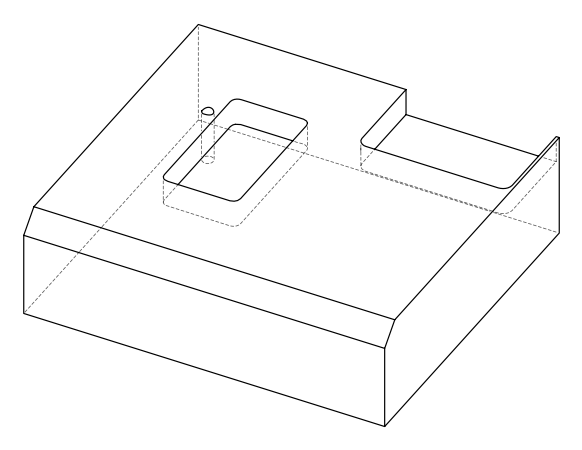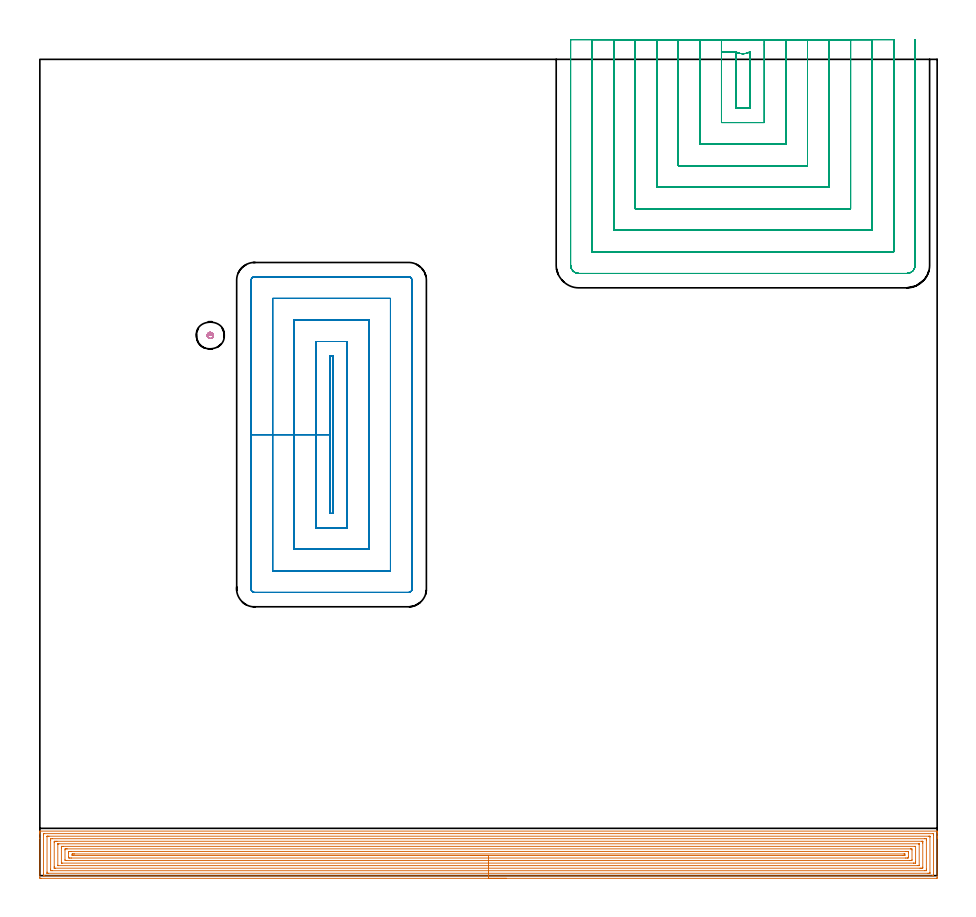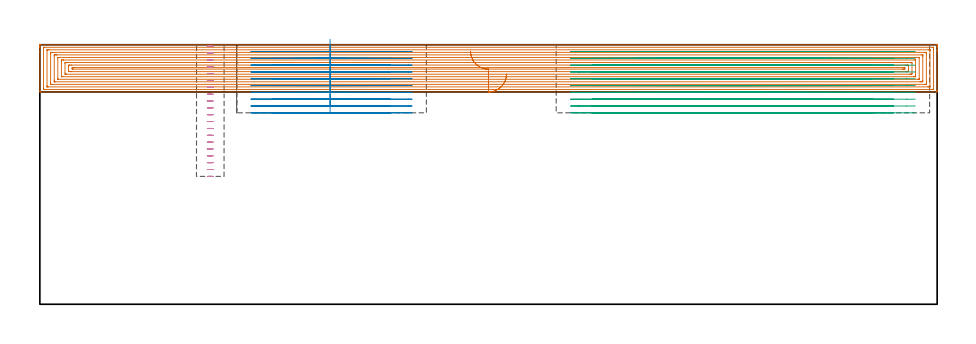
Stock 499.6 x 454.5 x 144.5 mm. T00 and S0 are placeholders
(PLAN: 4 operations, 2 tool changes, 156.6 min)
(1 AREA_MILL | FG_CHAMFER_SURFACE | UGT0205_001 | 40.26 min | 172778 mm3)
(2 MILL_RECTANGULAR_POCKET | POCKET_RECTANGULAR_STRAIGHT | NXT0201_012 | Follow Part, ap 4, ae 75% | 36.44 min | 764168 mm3)
(3 MILL_SLOT | SLOT_PARTIAL_RECTANGULAR | NXT0201_012 | Follow Part, ap 4, ae 75% | 78.58 min | 999688 mm3)
(4 MILL_BLIND_HOLE_FROM_SOLID_MATERIAL | STEP1POCKET | NXT0201_011 | Spiral | 1.31 min | 13668 mm3)
(TOOL UGT0205_001 | Chamfer Mill 20 x 3 x 45 deg. | D20 FL50 Z2)
(TOOL NXT0201_012 | ENDMILL 16mm [2P460-1600-NA 1630] | D16 FL38 Z6)
(TOOL NXT0201_011 | ENDMILL 12mm [2P460-1200-NA 1630] | D12 FL38 Z6)
(OP 1 AREA_MILL)
G17 G21 G94 G90
T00 M6
G54
G17 G0 G90 X259.8 Y-1.5 S1061 M3
G43 Z154.5 H0
Z128.2
G94 G1 X259.762 Z127.328 F250.
X259.648 Z126.464
X259.459 Z125.612
X259.197 Z124.78
X258.863 Z123.974
X258.46 Z123.2
X257.991 Z122.464
X257.46 Z121.772
X256.871 Z121.129
X256.228 Z120.54
X255.536 Z120.008
X254.8 Z119.54
X254.026 Z119.137
X253.22 Z118.803
X252.388 Z118.541
X251.536 Z118.352
X250.672 Z118.238
X249.8 Z118.2
X0.615
X0.349 Y-1.497 Z118.202
X0.01 Y-1.492 Z118.206
X0. Y-1.148 Z118.549
Y20.871 Z140.566
Y23.275 Z142.97
Y23.95 Z143.649
Y24.325 Z144.024
X0.007 Y24.733 Z144.425
X0.01 Y24.797 Z144.488
X0.168 Y24.8 Z144.5
X499.432
X499.59 Y24.797 Z144.488
X499.593 Y24.733 Z144.425
X499.6 Y24.324 Z144.024
Y23.95 Z143.649
Y23.275 Z142.97
Y22.044 Z141.741
Y21.487 Z141.181
Y20.871 Z140.566
Y-0.869 Z118.828
X499.598 Y-1.15 Z118.547
X499.59 Y-1.492 Z118.206
X499.249 Y-1.499 Z118.199
X249.8 Y-1.5 Z118.2
Y-0.086 Z119.614
X2.401 Y-0.085 Z119.615
X2.291
X2.071 Y-0.081 Z119.619
X2.015 Y-0.079 Z119.621
X2.01 Y-0.066 Z119.634
X2.005 Y-0.032 Z119.668
X2.002 Y0.025 Z119.725
X2. Y0.426 Z120.126
Y0.919 Z120.619
X2.001 Y22.781 Z142.481
X2.008 Y23.275 Z142.975
X2.01 Y23.369 Z143.069
X2.181 Y23.379 Z143.079
X2.293 Y23.384 Z143.084
X2.401 Y23.385 Z143.085
X497.199
X497.309 Y23.384 Z143.084
X497.529 Y23.38 Z143.08
X497.585 Y23.379 Z143.079
X497.59 Y23.366 Z143.066
X497.595 Y23.332 Z143.032
X497.598 Y23.275 Z142.975
X497.6 Y22.874 Z142.574
Y22.381 Z142.081
X497.599 Y0.518 Z120.218
X497.592 Y0.025 Z119.725
X497.59 Y-0.069 Z119.631
X497.419 Y-0.079 Z119.621
X497.307 Y-0.084 Z119.616
X497.199 Y-0.085 Z119.615
X249.8 Y-0.086 Z119.614
Y1.328 Z121.028
X4.671 Y1.329 Z121.029
X4.188 Y1.332 Z121.032
X4.028 Y1.335 Z121.035
X4.01 Y1.339 Z121.039
X4.005 Y1.4 Z121.1
X4.002 Y1.5 Z121.2
X4. Y2.001 Z121.701
X4.001 Y21.673 Z141.373
X4.009 Y21.862 Z141.562
X4.016 Y21.965 Z141.665
X4.067 Y21.967 Z141.667
X4.188 Y21.97 Z141.67
X4.597 Y21.971 Z141.671
X5.081
X494.929
X495.412 Y21.968 Z141.668
X495.572 Y21.965 Z141.665
X495.59 Y21.961 Z141.661
X495.594 Y21.9 Z141.6
X495.598 Y21.8 Z141.5
X495.6 Y21.674 Z141.374
Y21.487 Z141.187
X495.599 Y1.627 Z121.327
X495.591 Y1.438 Z121.138
X495.584 Y1.335 Z121.035
X495.533 Y1.333 Z121.033
X495.412 Y1.33 Z121.03
X495.003 Y1.329 Z121.029
X494.519 Y1.328 Z121.028
X249.8
Y2.743 Z122.443
X6.832
X6.018 Y2.75 Z122.45
X6. Y3.576 Z123.276
Y19.698 Z139.398
X6.016 Y20.55 Z140.25
X6.867 Y20.557 Z140.257
X492.768
X493.582 Y20.55 Z140.25
X493.6 Y19.724 Z139.424
Y3.602 Z123.302
X493.584 Y2.75 Z122.45
X492.733 Y2.743 Z122.443
X249.8
Y4.157 Z123.857
X8.653
X8.097 Y4.159 Z123.859
X8.027 Y4.161 Z123.861
X8.02 Y4.163 Z123.863
X8.01 Y4.181 Z123.881
X8.003 Y4.253 Z123.953
X8.001 Y4.496 Z124.196
X8. Y5.15 Z124.85
X8.001 Y18.563 Z138.263
X8.004 Y18.804 Z138.504
X8.01 Y19.124 Z138.824
X8.321 Y19.136 Z138.836
X8.653 Y19.139 Z138.839
X9.208 Y19.143 Z138.843
X9.546
X490.947
X491.503 Y19.141 Z138.841
X491.573 Y19.139 Z138.839
X491.58 Y19.137 Z138.837
X491.59 Y19.119 Z138.819
X491.597 Y19.047 Z138.747
X491.599 Y18.804 Z138.504
X491.6 Y18.15 Z137.85
X491.599 Y4.737 Z124.437
X491.596 Y4.496 Z124.196
X491.59 Y4.176 Z123.876
X491.279 Y4.164 Z123.864
X490.947 Y4.16 Z123.86
X490.392 Y4.157 Z123.857
X490.054
X249.8
Y5.571 Z125.271
X10.259
X10.073 Y5.573 Z125.273
X10.027 Y5.576 Z125.276
X10.012 Y5.578 Z125.278
X10.008 Y5.59 Z125.29
X10.005 Y5.632 Z125.332
X10.001 Y5.83 Z125.53
Y17.454 Z137.154
X10.005 Y17.602 Z137.302
X10.01 Y17.713 Z137.413
X10.084 Y17.722 Z137.422
X10.44 Y17.727 Z137.427
X10.621 Y17.728 Z137.428
X489.341 Y17.729 Z137.429
X489.527 Y17.727 Z137.427
X489.573 Y17.724 Z137.424
X489.588 Y17.722 Z137.422
X489.592 Y17.71 Z137.41
X489.595 Y17.668 Z137.368
X489.599 Y17.47 Z137.17
Y5.846 Z125.546
X489.595 Y5.698 Z125.398
X489.59 Y5.586 Z125.286
X489.516 Y5.578 Z125.278
X489.16 Y5.573 Z125.273
X488.979 Y5.572 Z125.272
X249.8 Y5.571 Z125.271
Y6.985 Z126.685
X12.419 Y6.986 Z126.686
X12.226 Y6.987 Z126.687
X12.034 Y6.991 Z126.691
X12.015 Y6.992 Z126.692
X12.01 Y7.004 Z126.704
X12.005 Y7.043 Z126.743
X12.001 Y7.103 Z126.803
X12. Y15.453 Z135.153
X12.002 Y16.121 Z135.821
X12.005 Y16.234 Z135.934
X12.01 Y16.29 Z135.99
X12.014 Y16.308 Z136.008
X12.037 Y16.31 Z136.01
X12.226 Y16.312 Z136.012
X12.926 Y16.314 Z136.014
X13.119 Y16.315 Z136.015
X487.181 Y16.314 Z136.014
X487.374 Y16.313 Z136.013
X487.566 Y16.309 Z136.009
X487.585 Y16.308 Z136.008
X487.59 Y16.295 Z135.995
X487.595 Y16.257 Z135.957
X487.599 Y16.197 Z135.897
X487.6 Y7.847 Z127.547
X487.598 Y7.179 Z126.879
X487.595 Y7.066 Z126.766
X487.59 Y7.01 Z126.71
X487.586 Y6.992 Z126.692
X487.563 Y6.99 Z126.69
X487.374 Y6.988 Z126.688
X486.674 Y6.985 Z126.685
X486.481
X249.8
Y8.4 Z128.1
X14.905
X14.577 Y8.401 Z128.101
X14.012 Y8.407 Z128.107
X14. Y8.979 Z128.679
Y14.345 Z134.045
X14.012 Y14.893 Z134.593
X14.341 Y14.898 Z134.598
X14.905 Y14.9 Z134.6
X15.231
X484.695
X485.022 Y14.899 Z134.599
X485.588 Y14.893 Z134.593
X485.6 Y14.321 Z134.021
Y8.955 Z128.655
X485.588 Y8.407 Z128.107
X485.259 Y8.402 Z128.102
X484.695 Y8.4 Z128.1
X484.369
X249.8
Y9.814 Z129.514
X17.632
X16.737 Y9.816 Z129.516
X16.691 Y9.818 Z129.518
X16.01 Y9.861 Z129.561
X16.001 Y10.553 Z130.253
Y12.544 Z132.244
X16.004 Y13.232 Z132.932
X16.01 Y13.438 Z133.138
X16.647 Y13.483 Z133.183
X16.691 Y13.484 Z133.184
X17.537 Y13.486 Z133.186
X481.968
X482.863 Y13.484 Z133.184
X482.908 Y13.482 Z133.182
X483.59 Y13.438 Z133.138
X483.599 Y12.747 Z132.447
Y10.756 Z130.456
X483.596 Y10.067 Z129.767
X483.59 Y9.861 Z129.561
X482.953 Y9.817 Z129.517
X482.908 Y9.816 Z129.516
X482.063 Y9.814 Z129.514
X249.8
Y11.228 Z130.928
X18.478
X18.005 Y11.229 Z130.929
X18.004 Y11.23 Z130.93
X18.001 Y11.233 Z130.933
Y11.65 Z131.35
X18.003 Y11.889 Z131.589
X18.006 Y12.008 Z131.708
X18.01 Y12.062 Z131.762
X18.063 Y12.065 Z131.765
X18.478 Y12.07 Z131.77
X18.95 Y12.072 Z131.772
X19.371
X481.122
X481.595 Y12.071 Z131.771
X481.596 Y12.07 Z131.77
X481.599 Y12.067 Z131.767
Y11.65 Z131.35
X481.597 Y11.411 Z131.111
X481.594 Y11.291 Z130.991
X481.59 Y11.238 Z130.938
X481.537 Y11.235 Z130.935
X481.122 Y11.23 Z130.93
X480.65 Y11.228 Z130.928
X480.229
X249.8
X248.928 Z130.966
X248.063 Z131.08
X247.212 Z131.269
X246.38 Z131.531
X245.574 Z131.865
X244.8 Z132.268
X244.064 Z132.736
X243.372 Z133.268
X242.729 Z133.857
X242.14 Z134.5
X241.608 Z135.192
X241.14 Z135.928
X240.737 Z136.702
X240.403 Z137.508
X240.141 Z138.34
X239.952 Z139.191
X239.838 Z140.056
X239.8 Z140.928
G0 Z154.5
M5
M2
(OP 2 MILL_RECTANGULAR_POCKET)
G17 G21 G94 G90
T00 M6
G54
G17 G0 G90 X161.6 Y270.891 S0 M3
G43 Z154.5 H1
Z147.5
G94 G1 Y245.55 Z140.71 F250.
Y201.7 F500.
X163.2
Y289.4
X161.6
Y245.55
X153.6
Y193.7
X171.2
Y297.4
X153.6
Y245.55
X141.6
Y181.7
X183.2
Y309.4
X141.6
Y245.55
X129.6
Y169.7
X195.2
Y321.4
X129.6
Y245.55
X117.6
Y159.6
G3 X119.5 Y157.7 R1.9
G1 X205.3
G3 X207.2 Y159.6 R1.9
G1 Y331.5
G3 X205.3 Y333.4 R1.9
G1 X119.5
G3 X117.6 Y331.5 R1.9
G1 Y245.55
Y244.55
G0 X161.6 Y270.891 Z143.71
G1 Y245.55 Z136.92 F250.
Y201.7 F500.
X163.2
Y289.4
X161.6
Y245.55
X153.6
Y193.7
X171.2
Y297.4
X153.6
Y245.55
X141.6
Y181.7
X183.2
Y309.4
X141.6
Y245.55
X129.6
Y169.7
X195.2
Y321.4
X129.6
Y245.55
X117.6
Y159.6
G3 X119.5 Y157.7 R1.9
G1 X205.3
G3 X207.2 Y159.6 R1.9
G1 Y331.5
G3 X205.3 Y333.4 R1.9
G1 X119.5
G3 X117.6 Y331.5 R1.9
G1 Y245.55
Y244.55
G0 X161.6 Y270.891 Z139.92
G1 Y245.55 Z133.13 F250.
Y201.7 F500.
X163.2
Y289.4
X161.6
Y245.55
X153.6
Y193.7
X171.2
Y297.4
X153.6
Y245.55
X141.6
Y181.7
X183.2
Y309.4
X141.6
Y245.55
X129.6
Y169.7
X195.2
Y321.4
X129.6
Y245.55
X117.6
Y159.6
G3 X119.5 Y157.7 R1.9
G1 X205.3
G3 X207.2 Y159.6 R1.9
G1 Y331.5
G3 X205.3 Y333.4 R1.9
G1 X119.5
G3 X117.6 Y331.5 R1.9
G1 Y245.55
Y244.55
G0 X161.6 Y270.891 Z136.13
G1 Y245.55 Z129.34 F250.
Y201.7 F500.
X163.2
Y289.4
X161.6
Y245.55
X153.6
Y193.7
X171.2
Y297.4
X153.6
Y245.55
X141.6
Y181.7
X183.2
Y309.4
X141.6
Y245.55
X129.6
Y169.7
X195.2
Y321.4
X129.6
Y245.55
X117.6
Y159.6
G3 X119.5 Y157.7 R1.9
G1 X205.3
G3 X207.2 Y159.6 R1.9
G1 Y331.5
G3 X205.3 Y333.4 R1.9
G1 X119.5
G3 X117.6 Y331.5 R1.9
G1 Y245.55
Y244.55
G0 X161.6 Y270.891 Z132.34
G1 Y245.55 Z125.55 F250.
Y201.7 F500.
X163.2
Y289.4
X161.6
Y245.55
X153.6
Y193.7
X171.2
Y297.4
X153.6
Y245.55
X141.6
Y181.7
X183.2
Y309.4
X141.6
Y245.55
X129.6
Y169.7
X195.2
Y321.4
X129.6
Y245.55
X117.6
Y159.6
G3 X119.5 Y157.7 R1.9
G1 X205.3
G3 X207.2 Y159.6 R1.9
G1 Y331.5
G3 X205.3 Y333.4 R1.9
G1 X119.5
G3 X117.6 Y331.5 R1.9
G1 Y245.55
Y244.55
G0 X161.6 Y270.891 Z128.55
G1 Y245.55 Z121.76 F250.
Y201.7 F500.
X163.2
Y289.4
X161.6
Y245.55
X153.6
Y193.7
X171.2
Y297.4
X153.6
Y245.55
X141.6
Y181.7
X183.2
Y309.4
X141.6
Y245.55
X129.6
Y169.7
X195.2
Y321.4
X129.6
Y245.55
X117.6
Y159.6
G3 X119.5 Y157.7 R1.9
G1 X205.3
G3 X207.2 Y159.6 R1.9
G1 Y331.5
G3 X205.3 Y333.4 R1.9
G1 X119.5
G3 X117.6 Y331.5 R1.9
G1 Y245.55
Y244.55
G0 X161.6 Y270.891 Z124.76
G1 Y245.55 Z117.97 F250.
Y201.7 F500.
X163.2
Y289.4
X161.6
Y245.55
X153.6
Y193.7
X171.2
Y297.4
X153.6
Y245.55
X141.6
Y181.7
X183.2
Y309.4
X141.6
Y245.55
X129.6
Y169.7
X195.2
Y321.4
X129.6
Y245.55
X117.6
Y159.6
G3 X119.5 Y157.7 R1.9
G1 X205.3
G3 X207.2 Y159.6 R1.9
G1 Y331.5
G3 X205.3 Y333.4 R1.9
G1 X119.5
G3 X117.6 Y331.5 R1.9
G1 Y245.55
Y244.55
G0 X161.6 Y270.891 Z120.97
G1 Y245.55 Z114.18 F250.
Y201.7 F500.
X163.2
Y289.4
X161.6
Y245.55
X153.6
Y193.7
X171.2
Y297.4
X153.6
Y245.55
X141.6
Y181.7
X183.2
Y309.4
X141.6
Y245.55
X129.6
Y169.7
X195.2
Y321.4
X129.6
Y245.55
X117.6
Y159.6
G3 X119.5 Y157.7 R1.9
G1 X205.3
G3 X207.2 Y159.6 R1.9
G1 Y331.5
G3 X205.3 Y333.4 R1.9
G1 X119.5
G3 X117.6 Y331.5 R1.9
G1 Y245.55
Y244.55
G0 X161.6 Y270.891 Z117.18
G1 Y245.55 Z110.39 F250.
Y201.7 F500.
X163.2
Y289.4
X161.6
Y245.55
X153.6
Y193.7
X171.2
Y297.4
X153.6
Y245.55
X141.6
Y181.7
X183.2
Y309.4
X141.6
Y245.55
X129.6
Y169.7
X195.2
Y321.4
X129.6
Y245.55
X117.6
Y159.6
G3 X119.5 Y157.7 R1.9
G1 X205.3
G3 X207.2 Y159.6 R1.9
G1 Y331.5
G3 X205.3 Y333.4 R1.9
G1 X119.5
G3 X117.6 Y331.5 R1.9
G1 Y245.55
Y244.55
G0 X161.6 Y270.891 Z113.39
G1 Y245.55 Z106.6 F250.
Y201.7 F500.
X163.2
Y289.4
X161.6
Y245.55
X153.6
Y193.7
X171.2
Y297.4
X153.6
Y245.55
X141.6
Y181.7
X183.2
Y309.4
X141.6
Y245.55
X129.6
Y169.7
X195.2
Y321.4
X129.6
Y245.55
X117.6
Y159.6
G3 X119.5 Y157.7 R1.9
G1 X205.3
G3 X207.2 Y159.6 R1.9
G1 Y331.5
G3 X205.3 Y333.4 R1.9
G1 X119.5
G3 X117.6 Y331.5 R1.9
G1 Y245.55
Y244.55
G0 Z154.5
M5
M2
(OP 3 MILL_SLOT)
G17 G21 G94 G90
T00 M6
G54
G17 G0 G90 X379.5 Y465.5 S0 M3
G43 Z154.5 H1
Z140.71
G94 G1 Y462.5 F250.
Y458.641 F500.
X387.5
G3 X395.4 Y458.641 R8.
G1 Y427.3
X387.5
Y458.641
X379.5
Y419.3
X403.4
Y462.5
Y465.5 F250.
X367.5
Y462.5
Y407.3 F500.
X415.4
Y462.5
Y465.5 F250.
X355.5
Y462.5
Y395.3 F500.
X427.4
Y462.5
Y465.5 F250.
X343.5
Y462.5
Y383.3 F500.
X439.4
Y462.5
Y465.5 F250.
X331.5
Y462.5
Y371.3 F500.
X451.4
Y462.5
Y465.5 F250.
X319.5
Y462.5
Y359.3 F500.
X463.4
Y462.5
Y465.5 F250.
X307.5
Y462.5
Y347.3 F500.
X475.4
Y462.5
Y465.5 F250.
X295.5
Y462.5
Y340. F500.
G3 X300.2 Y335.3 R4.7
G1 X482.7
G3 X487.4 Y340. R4.7
G1 Y462.5
Y465.5 F250.
G0 X379.5 Z136.92
G1 Y462.5
Y458.641 F500.
X387.5
G3 X395.4 Y458.641 R8.
G1 Y427.3
X387.5
Y458.641
X379.5
Y419.3
X403.4
Y462.5
Y465.5 F250.
X367.5
Y462.5
Y407.3 F500.
X415.4
Y462.5
Y465.5 F250.
X355.5
Y462.5
Y395.3 F500.
X427.4
Y462.5
Y465.5 F250.
X343.5
Y462.5
Y383.3 F500.
X439.4
Y462.5
Y465.5 F250.
X331.5
Y462.5
Y371.3 F500.
X451.4
Y462.5
Y465.5 F250.
X319.5
Y462.5
Y359.3 F500.
X463.4
Y462.5
Y465.5 F250.
X307.5
Y462.5
Y347.3 F500.
X475.4
Y462.5
Y465.5 F250.
X295.5
Y462.5
Y340. F500.
G3 X300.2 Y335.3 R4.7
G1 X482.7
G3 X487.4 Y340. R4.7
G1 Y462.5
Y465.5 F250.
G0 X379.5 Z133.13
G1 Y462.5
Y458.641 F500.
X387.5
G3 X395.4 Y458.641 R8.
G1 Y427.3
X387.5
Y458.641
X379.5
Y419.3
X403.4
Y462.5
Y465.5 F250.
X367.5
Y462.5
Y407.3 F500.
X415.4
Y462.5
Y465.5 F250.
X355.5
Y462.5
Y395.3 F500.
X427.4
Y462.5
Y465.5 F250.
X343.5
Y462.5
Y383.3 F500.
X439.4
Y462.5
Y465.5 F250.
X331.5
Y462.5
Y371.3 F500.
X451.4
Y462.5
Y465.5 F250.
X319.5
Y462.5
Y359.3 F500.
X463.4
Y462.5
Y465.5 F250.
X307.5
Y462.5
Y347.3 F500.
X475.4
Y462.5
Y465.5 F250.
X295.5
Y462.5
Y340. F500.
G3 X300.2 Y335.3 R4.7
G1 X482.7
G3 X487.4 Y340. R4.7
G1 Y462.5
Y465.5 F250.
G0 X379.5 Z129.34
G1 Y462.5
Y458.641 F500.
X387.5
G3 X395.4 Y458.641 R8.
G1 Y427.3
X387.5
Y458.641
X379.5
Y419.3
X403.4
Y462.5
Y465.5 F250.
X367.5
Y462.5
Y407.3 F500.
X415.4
Y462.5
Y465.5 F250.
X355.5
Y462.5
Y395.3 F500.
X427.4
Y462.5
Y465.5 F250.
X343.5
Y462.5
Y383.3 F500.
X439.4
Y462.5
Y465.5 F250.
X331.5
Y462.5
Y371.3 F500.
X451.4
Y462.5
Y465.5 F250.
X319.5
Y462.5
Y359.3 F500.
X463.4
Y462.5
Y465.5 F250.
X307.5
Y462.5
Y347.3 F500.
X475.4
Y462.5
Y465.5 F250.
X295.5
Y462.5
Y340. F500.
G3 X300.2 Y335.3 R4.7
G1 X482.7
G3 X487.4 Y340. R4.7
G1 Y462.5
Y465.5 F250.
G0 X379.5 Z125.55
G1 Y462.5
Y458.641 F500.
X387.5
G3 X395.4 Y458.641 R8.
G1 Y427.3
X387.5
Y458.641
X379.5
Y419.3
X403.4
Y462.5
Y465.5 F250.
X367.5
Y462.5
Y407.3 F500.
X415.4
Y462.5
Y465.5 F250.
X355.5
Y462.5
Y395.3 F500.
X427.4
Y462.5
Y465.5 F250.
X343.5
Y462.5
Y383.3 F500.
X439.4
Y462.5
Y465.5 F250.
X331.5
Y462.5
Y371.3 F500.
X451.4
Y462.5
Y465.5 F250.
X319.5
Y462.5
Y359.3 F500.
X463.4
Y462.5
Y465.5 F250.
X307.5
Y462.5
Y347.3 F500.
X475.4
Y462.5
Y465.5 F250.
X295.5
Y462.5
Y340. F500.
G3 X300.2 Y335.3 R4.7
G1 X482.7
G3 X487.4 Y340. R4.7
G1 Y462.5
Y465.5 F250.
G0 X379.5 Z121.76
G1 Y462.5
Y458.641 F500.
X387.5
G3 X395.4 Y458.641 R8.
G1 Y427.3
X387.5
Y458.641
X379.5
Y419.3
X403.4
Y462.5
Y465.5 F250.
X367.5
Y462.5
Y407.3 F500.
X415.4
Y462.5
Y465.5 F250.
X355.5
Y462.5
Y395.3 F500.
X427.4
Y462.5
Y465.5 F250.
X343.5
Y462.5
Y383.3 F500.
X439.4
Y462.5
Y465.5 F250.
X331.5
Y462.5
Y371.3 F500.
X451.4
Y462.5
Y465.5 F250.
X319.5
Y462.5
Y359.3 F500.
X463.4
Y462.5
Y465.5 F250.
X307.5
Y462.5
Y347.3 F500.
X475.4
Y462.5
Y465.5 F250.
X295.5
Y462.5
Y340. F500.
G3 X300.2 Y335.3 R4.7
G1 X482.7
G3 X487.4 Y340. R4.7
G1 Y462.5
Y465.5 F250.
G0 X379.5 Z117.97
G1 Y462.5
Y458.641 F500.
X387.5
G3 X395.4 Y458.641 R8.
G1 Y427.3
X387.5
Y458.641
X379.5
Y419.3
X403.4
Y462.5
Y465.5 F250.
X367.5
Y462.5
Y407.3 F500.
X415.4
Y462.5
Y465.5 F250.
X355.5
Y462.5
Y395.3 F500.
X427.4
Y462.5
Y465.5 F250.
X343.5
Y462.5
Y383.3 F500.
X439.4
Y462.5
Y465.5 F250.
X331.5
Y462.5
Y371.3 F500.
X451.4
Y462.5
Y465.5 F250.
X319.5
Y462.5
Y359.3 F500.
X463.4
Y462.5
Y465.5 F250.
X307.5
Y462.5
Y347.3 F500.
X475.4
Y462.5
Y465.5 F250.
X295.5
Y462.5
Y340. F500.
G3 X300.2 Y335.3 R4.7
G1 X482.7
G3 X487.4 Y340. R4.7
G1 Y462.5
Y465.5 F250.
G0 X379.5 Z114.18
G1 Y462.5
Y458.641 F500.
X387.5
G3 X395.4 Y458.641 R8.
G1 Y427.3
X387.5
Y458.641
X379.5
Y419.3
X403.4
Y462.5
Y465.5 F250.
X367.5
Y462.5
Y407.3 F500.
X415.4
Y462.5
Y465.5 F250.
X355.5
Y462.5
Y395.3 F500.
X427.4
Y462.5
Y465.5 F250.
X343.5
Y462.5
Y383.3 F500.
X439.4
Y462.5
Y465.5 F250.
X331.5
Y462.5
Y371.3 F500.
X451.4
Y462.5
Y465.5 F250.
X319.5
Y462.5
Y359.3 F500.
X463.4
Y462.5
Y465.5 F250.
X307.5
Y462.5
Y347.3 F500.
X475.4
Y462.5
Y465.5 F250.
X295.5
Y462.5
Y340. F500.
G3 X300.2 Y335.3 R4.7
G1 X482.7
G3 X487.4 Y340. R4.7
G1 Y462.5
Y465.5 F250.
G0 X379.5 Z110.39
G1 Y462.5
Y458.641 F500.
X387.5
G3 X395.4 Y458.641 R8.
G1 Y427.3
X387.5
Y458.641
X379.5
Y419.3
X403.4
Y462.5
Y465.5 F250.
X367.5
Y462.5
Y407.3 F500.
X415.4
Y462.5
Y465.5 F250.
X355.5
Y462.5
Y395.3 F500.
X427.4
Y462.5
Y465.5 F250.
X343.5
Y462.5
Y383.3 F500.
X439.4
Y462.5
Y465.5 F250.
X331.5
Y462.5
Y371.3 F500.
X451.4
Y462.5
Y465.5 F250.
X319.5
Y462.5
Y359.3 F500.
X463.4
Y462.5
Y465.5 F250.
X307.5
Y462.5
Y347.3 F500.
X475.4
Y462.5
Y465.5 F250.
X295.5
Y462.5
Y340. F500.
G3 X300.2 Y335.3 R4.7
G1 X482.7
G3 X487.4 Y340. R4.7
G1 Y462.5
Y465.5 F250.
G0 X379.5 Z106.6
G1 Y462.5
Y458.641 F500.
X387.5
G3 X395.4 Y458.641 R8.
G1 Y427.3
X387.5
Y458.641
X379.5
Y419.3
X403.4
Y462.5
Y465.5 F250.
X367.5
Y462.5
Y407.3 F500.
X415.4
Y462.5
Y465.5 F250.
X355.5
Y462.5
Y395.3 F500.
X427.4
Y462.5
Y465.5 F250.
X343.5
Y462.5
Y383.3 F500.
X439.4
Y462.5
Y465.5 F250.
X331.5
Y462.5
Y371.3 F500.
X451.4
Y462.5
Y465.5 F250.
X319.5
Y462.5
Y359.3 F500.
X463.4
Y462.5
Y465.5 F250.
X307.5
Y462.5
Y347.3 F500.
X475.4
Y462.5
Y465.5 F250.
X295.5
Y462.5
Y340. F500.
G3 X300.2 Y335.3 R4.7
G1 X482.7
G3 X487.4 Y340. R4.7
G1 Y462.5
Y465.5 F250.
G0 Z154.5
M5
M2
(OP 4 MILL_BLIND_HOLE_FROM_SOLID_MATERIAL)
G17 G21 G94 G90
T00 M6
G54
G17 G0 G90 X94.9 Y300.8 S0 M3
G43 Z154.5 H1
Z143.685
G94 G3 X95.661 Y301.739 R0.778 F250.
X94.547 Y302.463 R0.939
X93.237 Y300.447 R1.7
X94.547 Y302.463 R-1.7
X93.892 Y301.455 R0.85
X94.9 Y300.8 R0.85
G0 Z139.87
G3 X95.661 Y301.739 R0.778
X94.547 Y302.463 R0.939
X93.237 Y300.447 R1.7
X94.547 Y302.463 R-1.7
X93.892 Y301.455 R0.85
X94.9 Y300.8 R0.85
G0 Z136.055
G3 X95.661 Y301.739 R0.778
X94.547 Y302.463 R0.939
X93.237 Y300.447 R1.7
X94.547 Y302.463 R-1.7
X93.892 Y301.455 R0.85
X94.9 Y300.8 R0.85
G0 Z132.24
G3 X95.661 Y301.739 R0.778
X94.547 Y302.463 R0.939
X93.237 Y300.447 R1.7
X94.547 Y302.463 R-1.7
X93.892 Y301.455 R0.85
X94.9 Y300.8 R0.85
G0 Z128.425
G3 X95.661 Y301.739 R0.778
X94.547 Y302.463 R0.939
X93.237 Y300.447 R1.7
X94.547 Y302.463 R-1.7
X93.892 Y301.455 R0.85
X94.9 Y300.8 R0.85
G0 Z124.61
G3 X95.661 Y301.739 R0.778
X94.547 Y302.463 R0.939
X93.237 Y300.447 R1.7
X94.547 Y302.463 R-1.7
X93.892 Y301.455 R0.85
X94.9 Y300.8 R0.85
G0 Z120.795
G3 X95.661 Y301.739 R0.778
X94.547 Y302.463 R0.939
X93.237 Y300.447 R1.7
X94.547 Y302.463 R-1.7
X93.892 Y301.455 R0.85
X94.9 Y300.8 R0.85
G0 Z116.98
G3 X95.661 Y301.739 R0.778
X94.547 Y302.463 R0.939
X93.237 Y300.447 R1.7
X94.547 Y302.463 R-1.7
X93.892 Y301.455 R0.85
X94.9 Y300.8 R0.85
G0 Z113.165
G3 X95.661 Y301.739 R0.778
X94.547 Y302.463 R0.939
X93.237 Y300.447 R1.7
X94.547 Y302.463 R-1.7
X93.892 Y301.455 R0.85
X94.9 Y300.8 R0.85
G0 Z109.35
G3 X95.661 Y301.739 R0.778
X94.547 Y302.463 R0.939
X93.237 Y300.447 R1.7
X94.547 Y302.463 R-1.7
X93.892 Y301.455 R0.85
X94.9 Y300.8 R0.85
G0 Z105.535
G3 X95.661 Y301.739 R0.778
X94.547 Y302.463 R0.939
X93.237 Y300.447 R1.7
X94.547 Y302.463 R-1.7
X93.892 Y301.455 R0.85
X94.9 Y300.8 R0.85
G0 Z101.72
G3 X95.661 Y301.739 R0.778
X94.547 Y302.463 R0.939
X93.237 Y300.447 R1.7
X94.547 Y302.463 R-1.7
X93.892 Y301.455 R0.85
X94.9 Y300.8 R0.85
G0 Z97.905
G3 X95.661 Y301.739 R0.778
X94.547 Y302.463 R0.939
X93.237 Y300.447 R1.7
X94.547 Y302.463 R-1.7
X93.892 Y301.455 R0.85
X94.9 Y300.8 R0.85
G0 Z94.09
G3 X95.661 Y301.739 R0.778
X94.547 Y302.463 R0.939
X93.237 Y300.447 R1.7
X94.547 Y302.463 R-1.7
X93.892 Y301.455 R0.85
X94.9 Y300.8 R0.85
G0 Z90.275
G3 X95.661 Y301.739 R0.778
X94.547 Y302.463 R0.939
X93.237 Y300.447 R1.7
X94.547 Y302.463 R-1.7
X93.892 Y301.455 R0.85
X94.9 Y300.8 R0.85
G0 Z86.46
G3 X95.661 Y301.739 R0.778
X94.547 Y302.463 R0.939
X93.237 Y300.447 R1.7
X94.547 Y302.463 R-1.7
X93.892 Y301.455 R0.85
X94.9 Y300.8 R0.85
G0 Z82.645
G3 X95.661 Y301.739 R0.778
X94.547 Y302.463 R0.939
X93.237 Y300.447 R1.7
X94.547 Y302.463 R-1.7
X93.892 Y301.455 R0.85
X94.9 Y300.8 R0.85
G0 Z78.83
G3 X95.661 Y301.739 R0.778
X94.547 Y302.463 R0.939
X93.237 Y300.447 R1.7
X94.547 Y302.463 R-1.7
X93.892 Y301.455 R0.85
X94.9 Y300.8 R0.85
G0 Z75.015
G3 X95.661 Y301.739 R0.778
X94.547 Y302.463 R0.939
X93.237 Y300.447 R1.7
X94.547 Y302.463 R-1.7
X93.892 Y301.455 R0.85
X94.9 Y300.8 R0.85
G0 Z71.2
G3 X95.661 Y301.739 R0.778
X94.547 Y302.463 R0.939
X93.237 Y300.447 R1.7
X94.547 Y302.463 R-1.7
X93.892 Y301.455 R0.85
X94.9 Y300.8 R0.85
G0 Z154.5
M5
M2
